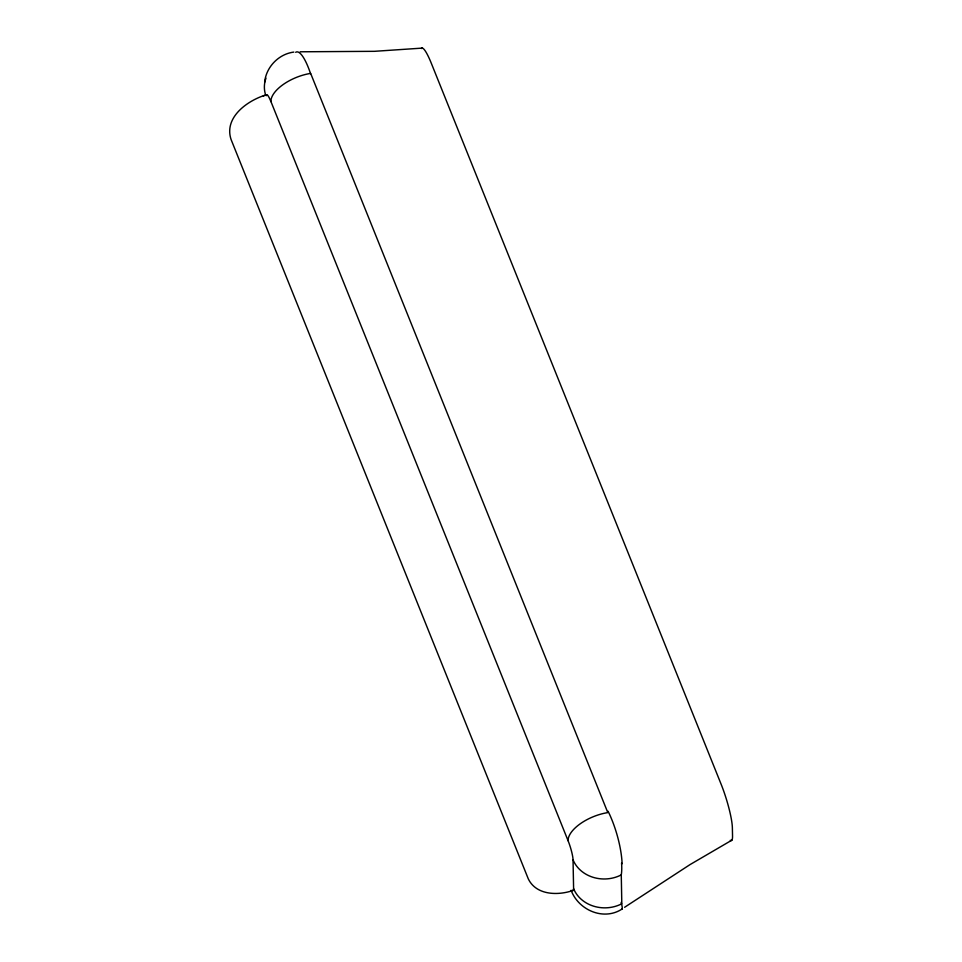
<?xml version="1.0" encoding="UTF-8"?>
<svg xmlns="http://www.w3.org/2000/svg" width="962" height="962" viewBox="0 0 962 962"><rect width="100%" height="100%" fill="white"/><g stroke="black" fill="none" stroke-linecap="round" stroke-linejoin="round"><path stroke-width="1.44" d="M264.634 82.215C266.125 67.015 278.691 54.004 293.831 52.092M624.591 907.286L690.055 864.585L731.89 840.151M622.21 908.946C603.619 921.223 578.463 910.076 571.103 890.283M263.323 95.911L266.546 94.745C247.931 100.144 223.521 117.268 231.12 139.622L528.27 878.823C536.147 895.333 557.96 895.742 573.063 890.451M422.366 48.1L374.398 51.323L300.216 51.792M568.073 840.704L270.911 101.503A33.201 15.584 -21.9 0 1 310.654 73.401L607.804 812.601A33.201 15.584 -21.9 0 0 568.073 840.704A14.586 2.261 72.9 0 1 572.667 856.457A13.805 2.14 72.9 0 1 573.039 859.787L573.605 888.647A14.322 2.213 72.9 0 1 572.474 890.271M621.572 863.01A46.573 12.915 73.4 0 1 621.272 874.939L621.813 903.775A33.201 28.86 -1.1 0 1 573.605 888.647M266.246 95.719A14.334 2.225 72.9 0 1 270.911 101.611M621.248 874.903A33.201 28.86 -1.1 0 1 573.039 859.787M730.302 840.283A33.201 5.147 72.9 0 0 732.539 836.026L732.371 827.813A33.201 5.147 72.9 0 0 721.115 784.21L431.373 63.432A33.201 5.147 72.9 0 0 421.404 48.521M295.683 52.297A47.342 10.847 78.7 0 1 310.594 73.725M608.08 811.255A47.679 14.418 73.5 0 1 622.113 863.756M621.163 902.404A47.33 3.704 67.2 0 1 621.632 909.042M265.296 93.843A33.201 28.86 -1.1 0 1 265.981 78.187"/></g></svg>
